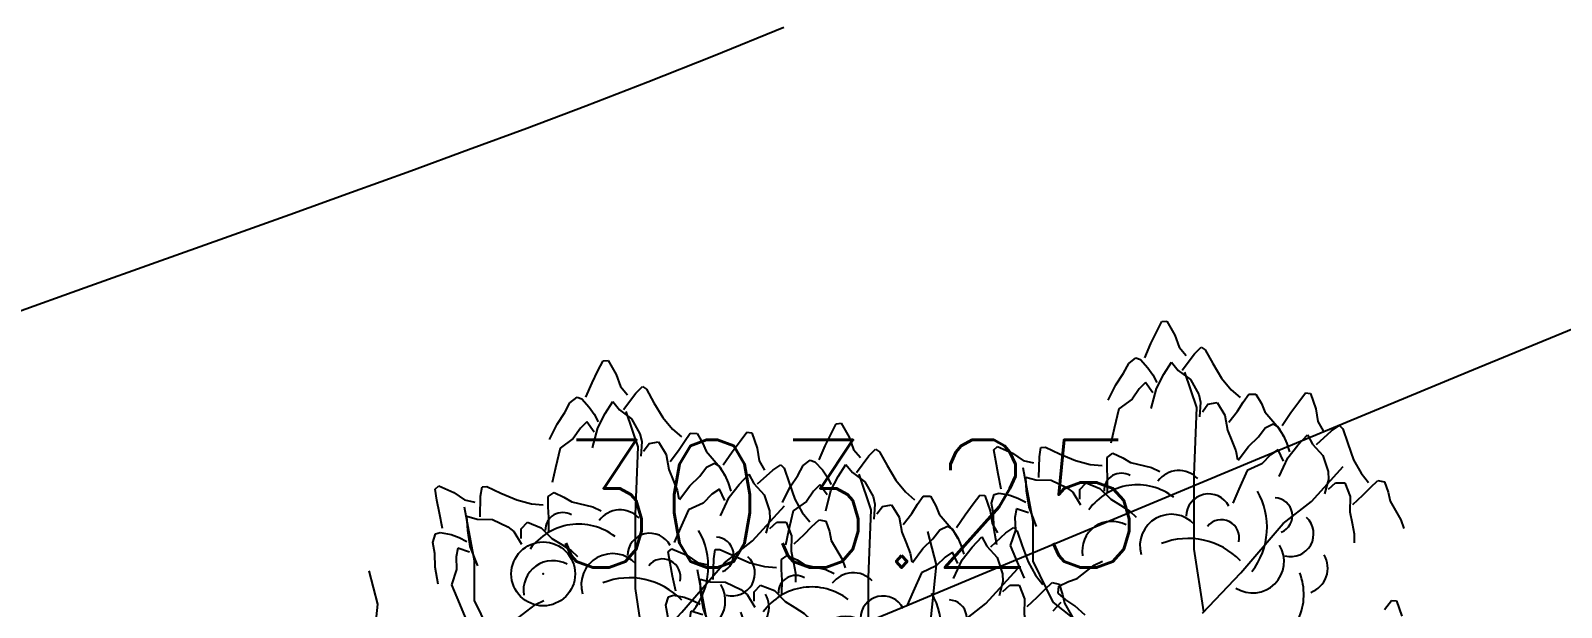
# Model space of a CAD drawing. Header units: millimetres. Extents: x 524954 to 526204, y 9523489 to 9524010.
# Drawn here: x 526073.58 to 526085.58, y 9523834.19 to 9523838.7 of the extents above; entities that cross this region are included whole.
import ezdxf

# ---------------------------------------------------------------- set-up
doc = ezdxf.new("R2010")
doc.units = ezdxf.units.MM
doc.header["$PDMODE"] = 32
doc.header["$PDSIZE"] = 0.5
doc.linetypes.add('ACAD_ISO12W100', pattern=[21, 12, -3, 0, -3, 0, -3])
for name, color, linetype in [('Arbre', 34, 'ACAD_ISO12W100'), ('CN_01_00', 3, 'Continuous'), ('CN_02_00', 4, 'Continuous'), ('TopoAlt', 3, 'Continuous'), ('TOPOJIS', 7, 'Continuous')]:
    doc.layers.add(name, color=color, linetype=linetype)
doc.styles.add('Simplex 1.0', font='Simplex.shx', dxfattribs={"width": 0.99, "height": 1})

# ---------------------------------------------------------------- blocks, each defined once
blk = doc.blocks.new('TCPOINT M')
at = {"color": 0}
blk.add_point((0, 0), dxfattribs=at)
at = {"layer": 'TopoAlt', "style": 'Simplex 1.0', "width": 0.99}
blk.add_attdef('ALT', (0.15, 0.15), '', height=1, dxfattribs=at)
blk = doc.blocks.new('v088')
at = {"color": 3, "linetype": 'Continuous'}
for p, q in [((-0.024, 12.318), (0.016, 12.396)), ((0.016, 12.396), (0.055, 12.4)), ((0.055, 12.4), (0.118, 12.291)), ((-0.069, 12.224), (-0.024, 12.318)), ((0.118, 12.291), (0.152, 12.195)), ((-0.118, 12.113), (-0.069, 12.224)), ((0.152, 12.195), (0.207, 12.131)), ((0.175, 12.015), (0.272, 12.144)), ((0.272, 12.144), (0.324, 12.197)), ((0.324, 12.197), (0.356, 12.175)), ((0.356, 12.175), (0.415, 12.069)), ((-0.283, 11.991), (-0.243, 12.069)), ((-0.243, 12.069), (-0.188, 12.111)), ((-0.188, 12.111), (-0.15, 12.099)), ((-0.15, 12.099), (-0.092, 12.035)), ((-0.092, 12.035), (-0.054, 11.98)), ((0.032, 11.984), (0.092, 12.078)), ((0.092, 12.078), (0.144, 12.013)), ((0.144, 12.013), (0.24, 11.942)), ((0.415, 12.069), (0.484, 11.953)), ((-0.403, 11.78), (-0.344, 11.901)), ((-0.344, 11.901), (-0.283, 11.991)), ((-0.112, 11.918), (-0.162, 11.869)), ((-0.054, 11.839), (-0.112, 11.918)), ((-0.054, 11.98), (-0.022, 11.919)), ((-0.025, 11.872), (0.032, 11.984)), ((0.24, 11.942), (0.305, 11.825)), ((0.484, 11.953), (0.56, 11.862)), ((-0.217, 11.788), (-0.32, 11.714)), ((-0.162, 11.869), (-0.217, 11.788)), ((-0.066, 11.715), (-0.025, 11.872)), ((0.305, 11.825), (0.32, 11.765)), ((0.32, 11.765), (0.311, 11.65)), ((0.378, 11.749), (0.45, 11.762)), ((0.45, 11.762), (0.511, 11.664)), ((0.56, 11.862), (0.63, 11.801)), ((0.608, 11.694), (0.653, 11.766)), ((0.653, 11.766), (0.699, 11.829)), ((0.699, 11.829), (0.754, 11.828)), ((0.754, 11.828), (0.796, 11.754)), ((0.796, 11.754), (0.824, 11.689)), ((1.027, 11.683), (1.089, 11.768)), ((1.089, 11.768), (1.142, 11.837)), ((1.142, 11.837), (1.181, 11.833)), ((1.181, 11.833), (1.223, 11.714)), ((-0.32, 11.714), (-0.357, 11.558)), ((0.334, 11.69), (0.378, 11.749)), ((0.511, 11.664), (0.53, 11.547)), ((0.542, 11.608), (0.608, 11.694)), ((0.824, 11.689), (0.934, 11.561)), ((0.958, 11.583), (1.027, 11.683)), ((1.223, 11.714), (1.239, 11.614)), ((-0.357, 11.558), (-0.382, 11.444)), ((0.53, 11.547), (0.565, 11.463)), ((0.773, 11.494), (0.827, 11.564)), ((0.827, 11.564), (0.889, 11.595)), ((0.889, 11.595), (0.923, 11.575)), ((0.923, 11.575), (0.969, 11.502)), ((0.934, 11.561), (0.97, 11.497)), ((1.227, 11.433), (1.346, 11.541)), ((1.239, 11.614), (1.281, 11.541)), ((1.346, 11.541), (1.408, 11.583)), ((1.408, 11.583), (1.435, 11.556)), ((1.435, 11.556), (1.473, 11.441)), ((-1.299, 11.392), (-1.27, 11.417)), ((-1.27, 11.417), (-1.154, 11.366)), ((-0.943, 11.337), (-0.932, 11.411)), ((-0.932, 11.411), (-0.894, 11.412)), ((-0.894, 11.412), (-0.784, 11.361)), ((0.565, 11.463), (0.596, 11.383)), ((0.615, 11.31), (0.696, 11.418)), ((0.696, 11.418), (0.773, 11.494)), ((0.969, 11.502), (0.996, 11.441)), ((0.996, 11.441), (1.016, 11.375)), ((1.004, 11.329), (1.081, 11.429)), ((1.081, 11.429), (1.158, 11.51)), ((1.158, 11.51), (1.196, 11.437)), ((1.196, 11.437), (1.277, 11.348)), ((1.473, 11.441), (1.519, 11.314)), ((-1.285, 11.305), (-1.299, 11.392)), ((-1.266, 11.203), (-1.285, 11.305)), ((-1.154, 11.366), (-1.07, 11.309)), ((-1.07, 11.309), (-0.988, 11.29)), ((-0.947, 11.176), (-0.943, 11.337)), ((-0.784, 11.361), (-0.66, 11.307)), ((-0.66, 11.307), (-0.544, 11.278)), ((-0.544, 11.278), (-0.452, 11.27)), ((-0.413, 11.333), (-0.367, 11.365)), ((-0.413, 11.254), (-0.413, 11.333)), ((-0.367, 11.365), (-0.29, 11.329)), ((-0.29, 11.329), (-0.229, 11.292)), ((-0.229, 11.292), (-0.065, 11.254)), ((0.596, 11.383), (0.609, 11.315)), ((0.8, 11.283), (0.685, 11.229)), ((0.869, 11.352), (0.8, 11.283)), ((0.927, 11.391), (0.869, 11.352)), ((0.969, 11.302), (0.927, 11.391)), ((0.935, 11.183), (1.004, 11.329)), ((1.277, 11.348), (1.319, 11.221)), ((1.519, 11.314), (1.577, 11.21)), ((-1.241, 11.084), (-1.266, 11.203)), ((-1.05, 11.179), (-0.971, 11.157)), ((-1.044, 11.067), (-1.05, 11.179)), ((-0.971, 11.157), (-0.851, 11.155)), ((-0.851, 11.155), (-0.73, 11.098)), ((-0.408, 11.17), (-0.413, 11.254)), ((-0.41, 11.061), (-0.408, 11.17)), ((-0.065, 11.254), (0.001, 11.223)), ((0.685, 11.229), (0.619, 11.083)), ((1.323, 11.16), (1.292, 11.048)), ((1.319, 11.221), (1.323, 11.16)), ((1.577, 11.21), (1.635, 11.137)), ((-1.317, 10.975), (-1.297, 11.041)), ((-1.297, 11.041), (-1.259, 11.053)), ((-1.259, 11.053), (-1.174, 11.037)), ((-1.174, 11.037), (-1.111, 11.014)), ((-1.024, 10.943), (-1.044, 11.067)), ((-0.73, 11.098), (-0.682, 11.059)), ((-0.682, 11.059), (-0.622, 10.96)), ((-0.626, 11.08), (-0.576, 11.133)), ((-0.626, 11.006), (-0.626, 11.08)), ((-0.576, 11.133), (-0.468, 11.09)), ((-0.468, 11.09), (-0.384, 11.005)), ((0.619, 11.083), (0.573, 10.975)), ((1.323, 11.083), (1.377, 11.133)), ((1.377, 11.133), (1.45, 11.133)), ((1.45, 11.133), (1.492, 11.025)), ((1.512, 10.964), (1.592, 11.037)), ((1.592, 11.037), (1.65, 11.098)), ((1.65, 11.098), (1.708, 11.152)), ((1.708, 11.152), (1.762, 11.141)), ((1.762, 11.141), (1.789, 11.06)), ((1.789, 11.06), (1.804, 10.991)), ((-1.303, 10.889), (-1.317, 10.975)), ((-1.122, 10.929), (-1.134, 10.861)), ((-1.029, 10.899), (-1.122, 10.929)), ((-1.111, 11.014), (-1.05, 10.983)), ((-0.966, 10.792), (-1.024, 10.943)), ((-0.384, 11.005), (-0.307, 10.958)), ((-0.307, 10.958), (-0.234, 10.911)), ((1.492, 11.025), (1.489, 10.906)), ((1.804, 10.991), (1.889, 10.844)), ((-1.3, 10.78), (-1.303, 10.889)), ((-1.134, 10.861), (-1.131, 10.763)), ((-0.234, 10.911), (-0.184, 10.864)), ((1.489, 10.906), (1.508, 10.818)), ((1.508, 10.818), (1.523, 10.733)), ((1.889, 10.844), (1.912, 10.775)), ((-1.277, 10.647), (-1.3, 10.78)), ((-1.131, 10.763), (-1.171, 10.642)), ((1.523, 10.733), (1.523, 10.664)), ((-1.171, 10.642), (-1.109, 10.494)), ((-1.109, 10.494), (-1.063, 10.387)), ((-0.648, 10.385), (-0.514, 10.488)), ((-0.514, 10.488), (-0.448, 10.519)), ((-0.796, 10.268), (-0.791, 10.323)), ((-0.791, 10.323), (-0.715, 10.36)), ((-0.715, 10.36), (-0.648, 10.385)), ((-0.836, 10.131), (-0.771, 10.198)), ((-0.735, 10.218), (-0.796, 10.268)), ((-0.666, 10.169), (-0.735, 10.218)), ((1.762, 10.142), (1.816, 10.212)), ((1.816, 10.212), (1.854, 10.208)), ((1.854, 10.208), (1.896, 10.089)), ((-0.583, 10.098), (-0.666, 10.169))]:
    blk.add_line(p, q, dxfattribs=at)
at = {"linetype": 'Continuous'}
for p, q in [((0.29, 11.722), (0.197, 12)), ((0.27, 11.193), (0.29, 11.722)), ((-0.991, 10.831), (-1.069, 11.252)), ((0.269, 10.614), (0.27, 11.193)), ((1.188, 10.988), (1.437, 11.261)), ((0.968, 10.816), (1.188, 10.988)), ((-0.991, 10.52), (-0.991, 10.831)), ((0.634, 10.429), (0.968, 10.816)), ((-1.749, 10.491), (-1.817, 10.751)), ((0.345, 10.122), (0.269, 10.614)), ((-1.806, 9.931), (-1.749, 10.491)), ((-0.835, 10.2), (-0.991, 10.52)), ((0.336, 10.112), (0.634, 10.429)), ((-0.683, 10.078), (-0.835, 10.2))]:
    blk.add_line(p, q, dxfattribs=at)
at = {"color": 3, "linetype": 'Continuous'}
for centre, major_axis, start_param, end_param in [((-0.3, 11.072), (0.0964, 0.0964), 0.254619, 2.377018), ((0.15, 11.024), (0.145, 0.145), 6.263619, 7.998733), ((-0.176, 10.651), (0.33, 0.33), 0.12682, 1.733702), ((0.383, 10.87), (-0.125, 0.125), 4.396235, 7.060094), ((0.275, 10.786), (0.4, 0.4), 4.836335, 6.022049), ((0.899, 10.876), (0.099, 0.099), 4.31771, 7.031286), ((-0.376, 10.6), (0.164, 0.164), 0.282297, 2.520721), ((0.091, 10.641), (0.174, 0.174), 6.236163, 8.918901), ((0.483, 10.705), (-0.099, 0.099), 3.680741, 6.394318), ((1.029, 10.733), (-0.125, 0.125), 2.081137, 4.744996), ((0.223, 10.132), (-0.4, 0.4), 4.689978, 5.875693), ((0.728, 10.517), (-0.174, 0.174), 1.793126, 4.475865), ((1.111, 10.467), (-0.145, 0.145), 2.713295, 4.448408), ((0.662, 10.258), (-0.33, 0.33), 2.69514, 4.302022)]:
    blk.add_ellipse(centre, major_axis=major_axis, ratio=1, start_param=start_param, end_param=end_param, dxfattribs=at)

msp = doc.modelspace()

# ---------------------------------------------------------------- linework, layer by layer
at = {"layer": 'CN_01_00', "elevation": 303, "flags": 128}
msp.add_lwpolyline([(526079.937, 9523833.99), (526080.417, 9523834.19), (526080.985, 9523834.427), (526081.647, 9523834.704), (526082.386, 9523835.012), (526083.179, 9523835.343), (526084.005, 9523835.686), (526084.843, 9523836.032), (526085.669, 9523836.372)], dxfattribs=at)
at = {"layer": 'CN_02_00', "elevation": 304, "flags": 128}
msp.add_lwpolyline([(526079.486, 9523838.729), (526078.933, 9523838.505), (526078.419, 9523838.301), (526077.935, 9523838.114), (526077.471, 9523837.938), (526077.016, 9523837.77), (526076.562, 9523837.604), (526076.098, 9523837.437), (526075.615, 9523837.263), (526075.104, 9523837.08), (526074.568, 9523836.889), (526074.013, 9523836.69), (526073.444, 9523836.486)], dxfattribs=at)

# ---------------------------------------------------------------- block references
at = {"layer": 'Arbre'}
for p in [(526082.43, 9523824.03, -271.76), (526078.053, 9523823.722, -271.76), (526079.879, 9523823.23, -271.76)]:
    msp.add_blockref('v088', p, dxfattribs=at)
at = {"layer": 'TOPOJIS'}
ref = msp.add_blockref('TCPOINT M', (526077.6, 9523834.45, 303.25), dxfattribs=at)
ref.add_attrib('ALT', '303.25', (526077.65, 9523834.5, 303.25), dxfattribs={"layer": 'TopoAlt', "height": 1, "style": 'Simplex 1.0', "width": 0.99})

doc.saveas('drawing.dxf')
